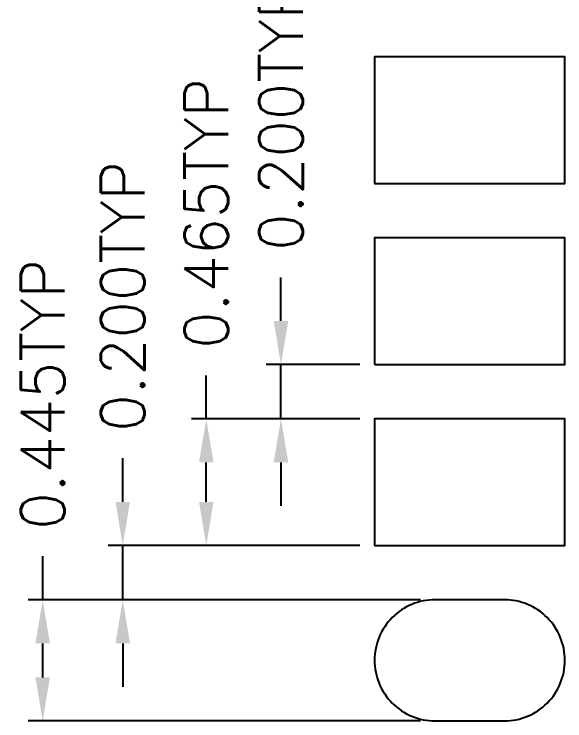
# Model space of a CAD drawing. Header units: millimetres. Extents: x 413.95 to 422.4, y 93.98 to 100.
# Drawn here: x 413.947 to 414.959, y 96.012 to 97.31 of the extents above; entities that cross this region are included whole.
import ezdxf

# ---------------------------------------------------------------- set-up
doc = ezdxf.new("R2010")
doc.units = ezdxf.units.MM
doc.header["$LTSCALE"] = 0.5
doc.header["$PDMODE"] = 98
doc.layers.add('DIMENSION', color=3, linetype='Continuous')
doc.styles.add('SIMPLEX', font='simplex.shx', dxfattribs={"bigfont": 'AllInOneBig.shx'})
doc.dimstyles.new('Standard3', dxfattribs={"dimtxt": 0.08, "dimasz": 0.08, "dimexe": 0.027, "dimexo": 0.027, "dimgap": 0.027, "dimtad": 1, "dimdec": 3, "dimlfac": 2, "dimrnd": 0.0005, "dimzin": 1, "dimtxsty": 'SIMPLEX', "dimcen": 0.1905, "dimclrd": 256, "dimclre": 256, "dimclrt": 256, "dimazin": 3, "dimtp": 0.03, "dimtm": 0.05, "dimtfac": 0.8, "dimtdec": 3, "dimtmove": 0, "dimatfit": 3, "dimfxl": 0.05, "dimtzin": 4, "dimlwd": -1, "dimlwe": -1})

# ---------------------------------------------------------------- blocks, each defined once
blk = doc.blocks.new('*D332')
at = {"layer": 'Defpoints', "color": 0, "ltscale": 0.1, "transparency": 16777216}
for p in [(413.9993, 96.2341), (414.7207, 96.2341), (414.7207, 96.0116)]:
    blk.add_point(p, dxfattribs=at)
at = {"layer": 'DIMENSION', "ltscale": 0.1, "transparency": 16777216}
for p, q in [((413.9993, 96.2341), (413.9993, 96.3141)), ((414.6937, 96.2341), (413.9723, 96.2341)), ((413.9993, 96.0916), (413.9993, 96.1541)), ((414.6937, 96.0116), (413.9723, 96.0116))]:
    blk.add_line(p, q, dxfattribs=at)
for points in [[(413.986, 96.1541), (414.0126, 96.1541), (413.9993, 96.2341)], [(413.986, 96.0916), (414.0126, 96.0916), (413.9993, 96.0116)]]:
    blk.add_solid(points, dxfattribs=at)
at = {"layer": 'DIMENSION', "ltscale": 0.1, "transparency": 16777216, "insert": (413.9993, 96.6116), "char_height": 0.08, "attachment_point": 5, "rotation": 90, "style": 'SIMPLEX'}
blk.add_mtext('\\A1;0.445TYP', dxfattribs=at)
blk = doc.blocks.new('*D333')
at = {"layer": 'Defpoints', "color": 0, "ltscale": 0.1, "transparency": 16777216}
for p in [(414.1465, 96.3341), (414.6094, 96.3341), (414.6937, 96.2341)]:
    blk.add_point(p, dxfattribs=at)
at = {"layer": 'DIMENSION', "ltscale": 0.1, "transparency": 16777216}
for p, q in [((414.1465, 96.4141), (414.1465, 96.4941)), ((414.5824, 96.3341), (414.1195, 96.3341)), ((414.1465, 96.2341), (414.1465, 96.3341)), ((414.6667, 96.2341), (414.1195, 96.2341)), ((414.1465, 96.1541), (414.1465, 96.0741))]:
    blk.add_line(p, q, dxfattribs=at)
for points in [[(414.1332, 96.4141), (414.1598, 96.4141), (414.1465, 96.3341)], [(414.1332, 96.1541), (414.1598, 96.1541), (414.1465, 96.2341)]]:
    blk.add_solid(points, dxfattribs=at)
at = {"layer": 'DIMENSION', "ltscale": 0.1, "transparency": 16777216, "insert": (414.1465, 96.7916), "char_height": 0.08, "attachment_point": 5, "rotation": 90, "style": 'SIMPLEX'}
blk.add_mtext('\\A1;0.200TYP', dxfattribs=at)
blk = doc.blocks.new('*D334')
at = {"layer": 'Defpoints', "color": 0, "ltscale": 0.1, "transparency": 16777216}
for p in [(414.3001, 96.5666), (414.6094, 96.5666), (414.6094, 96.3341)]:
    blk.add_point(p, dxfattribs=at)
at = {"layer": 'DIMENSION', "ltscale": 0.1, "transparency": 16777216}
for p, q in [((414.3001, 96.5666), (414.3001, 96.6466)), ((414.5824, 96.5666), (414.2731, 96.5666)), ((414.3001, 96.4141), (414.3001, 96.4866)), ((414.5824, 96.3341), (414.2731, 96.3341))]:
    blk.add_line(p, q, dxfattribs=at)
for points in [[(414.2868, 96.4866), (414.3134, 96.4866), (414.3001, 96.5666)], [(414.2868, 96.4141), (414.3134, 96.4141), (414.3001, 96.3341)]]:
    blk.add_solid(points, dxfattribs=at)
at = {"layer": 'DIMENSION', "ltscale": 0.1, "transparency": 16777216, "insert": (414.3001, 96.9441), "char_height": 0.08, "attachment_point": 5, "rotation": 90, "style": 'SIMPLEX'}
blk.add_mtext('\\A1;0.465TYP', dxfattribs=at)
blk = doc.blocks.new('*D338')
at = {"layer": 'Defpoints', "color": 0, "ltscale": 0.1, "transparency": 16777216}
for p in [(414.4374, 96.6666), (414.6094, 96.6666), (414.6094, 96.5666)]:
    blk.add_point(p, dxfattribs=at)
at = {"layer": 'DIMENSION', "ltscale": 0.1, "transparency": 16777216}
for p, q in [((414.4374, 96.7466), (414.4374, 96.8266)), ((414.5824, 96.6666), (414.4104, 96.6666)), ((414.4374, 96.5666), (414.4374, 96.6666)), ((414.5824, 96.5666), (414.4104, 96.5666)), ((414.4374, 96.4866), (414.4374, 96.4066))]:
    blk.add_line(p, q, dxfattribs=at)
for points in [[(414.4241, 96.7466), (414.4508, 96.7466), (414.4374, 96.6666)], [(414.4241, 96.4866), (414.4508, 96.4866), (414.4374, 96.5666)]]:
    blk.add_solid(points, dxfattribs=at)
at = {"layer": 'DIMENSION', "ltscale": 0.1, "transparency": 16777216, "insert": (414.4374, 97.1241), "char_height": 0.08, "attachment_point": 5, "rotation": 90, "style": 'SIMPLEX'}
blk.add_mtext('\\A1;0.200TYP', dxfattribs=at)

msp = doc.modelspace()

# ---------------------------------------------------------------- linework, layer by layer
for points in [[(414.60945, 96.99915), (414.95945, 96.99915), (414.95945, 97.23165), (414.60945, 97.23165)], [(414.60945, 96.66665), (414.95945, 96.66665), (414.95945, 96.89915), (414.60945, 96.89915)], [(414.60945, 96.33415), (414.95945, 96.33415), (414.95945, 96.56665), (414.60945, 96.56665)]]:
    msp.add_lwpolyline(points, close=True)
msp.add_lwpolyline([(414.7207, 96.01165), (414.8482, 96.01165, 0.4142136), (414.95945, 96.1229), (414.95945, 96.1229, 0.4142136), (414.8482, 96.23415), (414.7207, 96.23415, 0.4142136), (414.60945, 96.1229), (414.60945, 96.1229, 0.4142136)], format="xyb", close=True)

# ---------------------------------------------------------------- dimensions: what is measured, and where the dimension line sits
at = {"layer": 'DIMENSION', "ltscale": 0.1}
dim = msp.add_linear_dim(base=(414.43745, 96.66665), p1=(414.60945, 96.56665), p2=(414.60945, 96.66665), angle=90, text='<>TYP', dimstyle='Standard3', override={"dimtol": 0, "dimlim": 0, "dimtp": 0.03, "dimtm": 0.05, "dimtfac": 0.8, "dimtdec": 3, "dimtolj": 1, "dimtzin": 4}, dxfattribs=at)
dim.commit()
dim.dimension.update_dxf_attribs({"geometry": '*D338', "text_midpoint": (414.43745, 97.12412)})
for base, p1, p2, picture, middle in [((414.30009, 96.56665), (414.60945, 96.33415), (414.60945, 96.56665), '*D334', (414.30009, 96.94412)), ((414.14649, 96.33415), (414.6937, 96.23415), (414.60945, 96.33415), '*D333', (414.14649, 96.79162)), ((413.99928, 96.23415), (414.7207, 96.01165), (414.7207, 96.23415), '*D332', (413.99928, 96.61162))]:
    dim = msp.add_linear_dim(base=base, p1=p1, p2=p2, angle=90, text='<>TYP', dimstyle='Standard3', dxfattribs=at)
    dim.commit()
    dim.dimension.update_dxf_attribs({"geometry": picture, "text_midpoint": middle})

doc.saveas('drawing.dxf')
